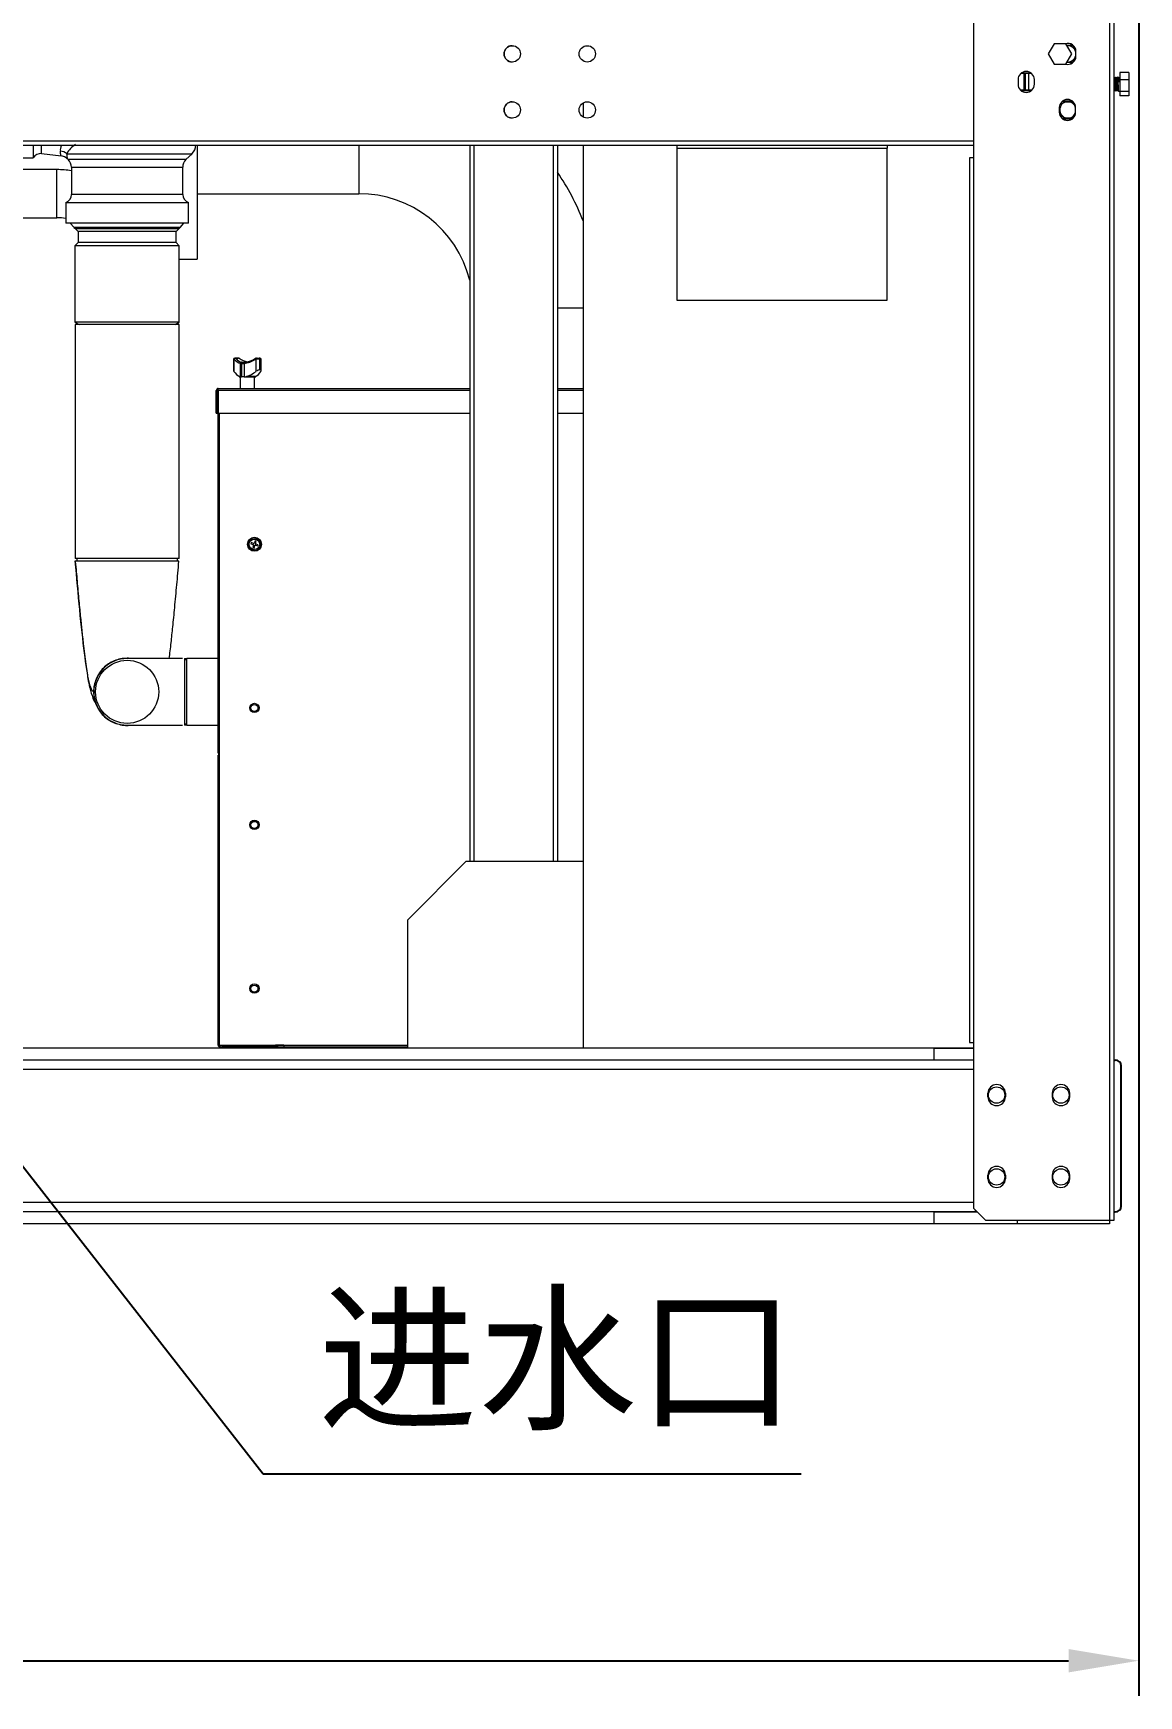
# Model space of a CAD drawing. Header units: millimetres. Extents: x 113490 to 142599, y -20467 to 115.
# Drawn here: x 138410 to 139355, y -8733 to -7311 of the extents above; entities that cross this region are included whole.
import ezdxf

# ---------------------------------------------------------------- set-up
doc = ezdxf.new("R2010")
doc.units = ezdxf.units.MM
doc.layers.add('DV2_0', color=7, linetype='Continuous')
doc.styles.get("Standard").update_dxf_attribs({"font": 'msyh.ttf'})
doc.dimstyles.new('ISO-25', dxfattribs={"dimtxt": 2.5, "dimasz": 2.5, "dimexe": 1.25, "dimexo": 0.625, "dimtad": 1, "dimtxsty": 'Standard', "dimcen": 2.5, "dimadec": 0, "dimazin": 0, "dimtfac": 1, "dimtmove": 0, "dimatfit": 3, "dimfxl": 1, "dimarcsym": 0})

# ---------------------------------------------------------------- blocks, each defined once
blk = doc.blocks.new('*D16')
at = {"color": 0, "lineweight": -2}
for p, q in [((137075, -7126.9), (137075, -8732.8)), ((139355, -7126.9), (139355, -8732.8)), ((137135, -8702.8), (139295, -8702.8))]:
    blk.add_line(p, q, dxfattribs=at)
at = {"color": 0}
for points in [[(137135, -8692.8), (137135, -8712.8), (137075, -8702.8)], [(139295, -8692.8), (139295, -8712.8), (139355, -8702.8)]]:
    blk.add_solid(points, dxfattribs=at)
at = {"layer": 'Defpoints', "color": 0}
for p in [(137075, -7125.9), (139355, -7125.9), (139355, -8702.8)]:
    blk.add_point(p, dxfattribs=at)
at = {"color": 0, "insert": (138215, -8656.9), "char_height": 50, "attachment_point": 5}
blk.add_mtext('2270', dxfattribs=at)

msp = doc.modelspace()

# ---------------------------------------------------------------- linework, layer by layer
for p, q in [((139334, -8189), (139335, -8189)), ((139340, -8314), (139340, -8194)), ((139334, -8319), (139335, -8319))]:
    msp.add_line(p, q)
for centre, start, end in [((139335, -8194), 0, 90), ((139335, -8314), 270, 0)]:
    msp.add_arc(centre, 5, start, end)
at = {"layer": 'DV2_0', "color": 7, "linetype": 'Continuous', "lineweight": 20}
for p, q in [((139330.4, -8326), (139330.4, -6153)), ((137216, -7402.8), (139214, -7402.8)), ((138416.7, -7413.7), (138416.7, -7406.4)), ((138688, -7406.4), (138688, -7448)), ((138786.6, -7406.4), (138786.6, -8019)), ((138854.4, -7406.4), (138854.4, -8019)), ((138438.4, -7413.8), (138545.5, -7413.8)), ((139214, -8174), (139214, -7417.4)), ((138430, -7468.6), (138430, -7427.3)), ((138442.4, -7425.3), (138537.6, -7425.3)), ((138537.6, -7448.8), (138442.4, -7448.8)), ((138535.4, -7476.8), (138444.6, -7476.8)), ((138534.2, -7478.1), (138445.8, -7478.1)), ((138880, -7546), (138858, -7546)), ((138581.1, -7589.6), (138581.3, -7589.6)), ((138581.3, -7589.6), (138581.3, -7599.9)), ((138581.7, -7589.6), (138581.3, -7589.6)), ((138585.7, -7588.8), (138582.9, -7588.8)), ((138587.7, -7593.2), (138587.7, -7604.6)), ((138588, -7604.6), (138588, -7593.2)), ((138600.4, -7589.6), (138599.9, -7589.6)), ((138600.4, -7599.9), (138600.4, -7589.6)), ((138603.4, -7589.6), (138600.4, -7589.6)), ((138604.6, -7589.6), (138603.4, -7589.6)), ((138783, -7616.3), (138567.9, -7616.3)), ((138880, -7616.3), (138858, -7616.3)), ((138623.9, -8176.2), (138730, -8176.2)), ((139214, -8197), (137216, -8197)), ((139214, -8311), (137216, -8311))]:
    msp.add_line(p, q, dxfattribs=at)
at = {"layer": 'DV2_0', "color": 7, "linetype": 'Continuous', "lineweight": 15}
for p, q in [((139334, -8326), (139334, -6153)), ((139214, -7417.4), (139214, -7287.4)), ((139282.7, -7319.7), (139277.7, -7328.4)), ((139292.8, -7319.7), (139282.7, -7319.7)), ((139297.8, -7328.4), (139292.8, -7319.7)), ((139293.4, -7320.9), (139296.3, -7320.9)), ((139297.3, -7321.4), (139293.7, -7321.4)), ((139277.7, -7328.4), (139282.7, -7337.1)), ((139282.7, -7337.1), (139292.8, -7337.1)), ((139292.8, -7337.1), (139297.8, -7328.4)), ((139296.3, -7335.9), (139293.4, -7335.9)), ((139293.7, -7335.4), (139297.3, -7335.4)), ((139301.3, -7330.4), (139301.3, -7326.4)), ((139251.8, -7350.4), (139251.8, -7354.4)), ((139263.6, -7345.3), (139254.1, -7345.3)), ((139263, -7344.8), (139254.7, -7344.8)), ((139257, -7359.3), (139257, -7345.3)), ((139258, -7345.3), (139258, -7359.3)), ((139261, -7359.3), (139261, -7345.3)), ((139265.8, -7354.4), (139265.8, -7350.4)), ((139334.2, -7348.4), (139334.1, -7348.4)), ((139335.2, -7348.4), (139334.7, -7349.2)), ((139335.2, -7348.4), (139335.2, -7348.4)), ((139336.2, -7348.4), (139335.7, -7349.2)), ((139336.3, -7348.4), (139336.2, -7348.4)), ((139336.8, -7349.2), (139336.3, -7348.4)), ((139337.3, -7348.4), (139337.3, -7348.4)), ((139338.3, -7348.4), (139337.8, -7349.2)), ((139339, -7344.4), (139339, -7350.5)), ((139346.5, -7344.4), (139339, -7344.4)), ((139339, -7350.5), (139339, -7360.5)), ((139346.5, -7350.5), (139339, -7350.5)), ((139346.5, -7344.4), (139346.5, -7350.5)), ((139346.5, -7350.5), (139346.5, -7360.5)), ((139253.8, -7359.3), (139263.9, -7359.3)), ((139254.3, -7359.8), (139263.3, -7359.8)), ((139334.7, -7360.4), (139334.7, -7360.4)), ((139335.7, -7360.4), (139335.8, -7360.4)), ((139336.8, -7360.4), (139336.8, -7360.4)), ((139337.3, -7359.5), (139337.8, -7360.4)), ((139337.5, -7352.1), (139338.5, -7352.1)), ((139337.8, -7360.4), (139339, -7360.4)), ((139339, -7360.5), (139339, -7364.3)), ((139346.5, -7360.5), (139339, -7360.5)), ((139346.5, -7364.3), (139339, -7364.3)), ((139346.5, -7360.5), (139346.5, -7364.3)), ((138880, -7370.3), (138880, -7382.4)), ((139287.1, -7374.4), (139287.1, -7378.4)), ((139296.3, -7368.9), (139291.3, -7368.9)), ((139291.3, -7369.4), (139297.3, -7369.4)), ((139301.1, -7378.4), (139301.1, -7374.4)), ((139297.3, -7383.4), (139291.3, -7383.4)), ((139291.3, -7383.9), (139296.3, -7383.9)), ((137216, -7406.4), (139214, -7406.4)), ((138409.7, -7406.4), (138409.7, -7417.4)), ((138550, -7406.4), (138550, -7504)), ((138783, -7406.4), (138783, -8019)), ((138858, -7406.4), (138858, -8019)), ((138880, -7406.4), (138880, -8179)), ((138960, -7406.4), (138960, -7409)), ((139140, -7406.4), (139140, -7409)), ((138392, -7417.4), (138409.7, -7417.4)), ((138416.7, -7413.7), (138433.5, -7415.6)), ((138540.3, -7418.8), (138439.7, -7418.8)), ((138540.3, -7418.8), (138545.5, -7413.8)), ((138960, -7409), (138960, -7539)), ((138960, -7409), (139140, -7409)), ((139140, -7539), (139140, -7409)), ((139210.4, -7417.4), (139210.4, -8174)), ((139214, -7417.4), (139210.4, -7417.4)), ((138430, -7427.3), (138390, -7427.3)), ((138442.4, -7425.3), (138442.4, -7448.8)), ((138537.6, -7448.8), (138537.6, -7425.3)), ((138550, -7448), (138688, -7448)), ((138437.5, -7455.5), (138542.5, -7455.5)), ((138437.5, -7455.5), (138437.5, -7473.3)), ((138542.5, -7473.3), (138542.5, -7455.5)), ((138390, -7468.6), (138430, -7468.6)), ((138542.5, -7473.3), (138437.5, -7473.3)), ((138441.4, -7473.3), (138444.6, -7476.8)), ((138445.8, -7478.1), (138448.1, -7480.4)), ((138531.9, -7480.4), (138534.2, -7478.1)), ((138535.4, -7476.8), (138538.6, -7473.3)), ((138448.1, -7489.7), (138445.4, -7492.5)), ((138534.6, -7492.5), (138445.4, -7492.5)), ((138445.4, -7492.5), (138445.4, -7558)), ((138531.9, -7480.4), (138448.1, -7480.4)), ((138448.1, -7480.4), (138448.1, -7489.7)), ((138531.9, -7489.7), (138448.1, -7489.7)), ((138531.9, -7489.7), (138531.9, -7480.4)), ((138534.6, -7492.5), (138531.9, -7489.7)), ((138534.6, -7558), (138534.6, -7492.5)), ((138534.6, -7504), (138550, -7504)), ((138960, -7539), (139140, -7539)), ((138534.6, -7558), (138445.4, -7558)), ((138445.4, -7558), (138448.9, -7560)), ((138534.5, -7560), (138445.5, -7560)), ((138445.5, -7560), (138445.5, -7760.1)), ((138448.9, -7560), (138445.5, -7560)), ((138531.1, -7560), (138534.6, -7558)), ((138534.5, -7560), (138531.1, -7560)), ((138534.5, -7760.1), (138534.5, -7560)), ((138581.1, -7589.6), (138581.1, -7599.4)), ((138582.2, -7588.6), (138582.1, -7588.6)), ((138582.2, -7588.6), (138582.1, -7588.6)), ((138582.2, -7588.6), (138582.5, -7588.6)), ((138582.5, -7588.6), (138585, -7588.6)), ((138586.8, -7593.1), (138586.8, -7604.6)), ((138586.8, -7593.1), (138586.8, -7593.1)), ((138590.1, -7593.1), (138590.1, -7604.6)), ((138590.1, -7593.1), (138590.1, -7593.1)), ((138600.6, -7588.6), (138601.1, -7588.6)), ((138601.1, -7588.6), (138602.9, -7588.6)), ((138601.1, -7588.6), (138602.9, -7588.6)), ((138602.9, -7588.6), (138603.6, -7588.6)), ((138602.9, -7588.6), (138603.6, -7588.6)), ((138603.4, -7598.7), (138603.4, -7589.6)), ((138604.6, -7599.4), (138604.6, -7589.6)), ((138585.7, -7604.6), (138585.7, -7604.1)), ((138585.7, -7604.6), (138586.8, -7604.6)), ((138587.7, -7604.6), (138586.8, -7604.6)), ((138586.8, -7604.6), (138586.8, -7614.6)), ((138587.7, -7604.6), (138587.8, -7604.6)), ((138587.8, -7604.6), (138588, -7604.6)), ((138590.1, -7604.6), (138588, -7604.6)), ((138590.1, -7604.6), (138592.2, -7604.6)), ((138592.2, -7604.6), (138592.2, -7604.1)), ((138592.2, -7604.1), (138600, -7604.1)), ((138592.2, -7604.6), (138596.1, -7604.6)), ((138596.1, -7604.6), (138600, -7604.6)), ((138598.8, -7614.6), (138598.8, -7604.6)), ((138600, -7604.1), (138600, -7604.6)), ((138566.2, -7635.7), (138566.2, -7616.3)), ((138567.3, -7635.7), (138567.3, -7616.3)), ((138567.8, -7926.2), (138567.8, -7617.4)), ((138567.9, -7614.6), (138783, -7614.6)), ((138567.9, -7616.3), (138567.9, -7614.6)), ((138567.9, -7616.3), (138567.9, -7635.7)), ((138858, -7614.6), (138880, -7614.6)), ((138566.2, -7635.7), (138567.3, -7635.7)), ((138567.9, -7635.7), (138783, -7635.7)), ((138568.9, -8176.2), (138568.9, -7635.7)), ((138858, -7635.7), (138880, -7635.7)), ((138593.4, -7746.1), (138593.9, -7745.7)), ((138593.6, -7746.7), (138593.4, -7746.1)), ((138593.6, -7746.7), (138594.5, -7751.1)), ((138597.2, -7742.7), (138593.9, -7745.7)), ((138596.1, -7746.4), (138595.8, -7747.4)), ((138595.8, -7747.4), (138597.8, -7748)), ((138598.1, -7747.1), (138596.1, -7746.4)), ((138597.2, -7742.7), (138597.7, -7742.2)), ((138598.1, -7748.7), (138597.5, -7750.7)), ((138597.7, -7742.2), (138598.3, -7742.4)), ((138602.6, -7743.8), (138598.3, -7742.4)), ((138598.5, -7751), (138599.1, -7749)), ((138599.4, -7744.8), (138598.8, -7746.8)), ((138600.4, -7745.1), (138599.4, -7744.8)), ((138599.7, -7747.1), (138600.4, -7745.1)), ((138599.7, -7748.7), (138601.7, -7749.3)), ((138602, -7748.3), (138600, -7747.7)), ((138601.7, -7749.3), (138602, -7748.3)), ((138602.6, -7743.8), (138603.2, -7744)), ((138603.2, -7744), (138603.4, -7744.6)), ((138604.3, -7749), (138603.4, -7744.6)), ((138604.4, -7749.6), (138603.9, -7750.1)), ((138604.3, -7749), (138604.4, -7749.6)), ((138534.5, -7760.1), (138445.5, -7760.1)), ((138445.7, -7762.1), (138534.3, -7762.1)), ((138447, -7760.1), (138447, -7762.1)), ((138533, -7762.1), (138533, -7760.1)), ((138594.6, -7751.7), (138594.5, -7751.1)), ((138595.3, -7751.9), (138594.6, -7751.7)), ((138595.3, -7751.9), (138599.5, -7753.3)), ((138597.5, -7750.7), (138598.5, -7751)), ((138600.1, -7753.5), (138599.5, -7753.3)), ((138600.6, -7753.1), (138600.1, -7753.5)), ((138600.6, -7753.1), (138603.9, -7750.1)), ((138537.3, -7845.6), (138490.1, -7845.6)), ((138537.3, -7845.6), (138525.9, -7845.6)), ((138539, -7845.6), (138539, -7902.6)), ((138539, -7845.6), (138541, -7845.6)), ((138541, -7846.6), (138539, -7846.6)), ((138541, -7902.6), (138541, -7845.6)), ((138567.8, -7845.6), (138541, -7845.6)), ((138490.1, -7902.6), (138537.3, -7902.6)), ((138490.1, -7902.6), (138537.3, -7902.6)), ((138539, -7901.6), (138541, -7901.6)), ((138541, -7902.6), (138539, -7902.6)), ((138541, -7902.6), (138567.8, -7902.6)), ((138567.8, -7926.2), (138568.9, -7926.2)), ((138567.8, -8176.2), (138567.8, -7928.3)), ((138567.8, -7928.3), (138568.9, -7928.3)), ((138780, -8019), (138730, -8069)), ((138780, -8019), (138880, -8019)), ((138730, -8179), (138730, -8069)), ((138567.8, -8176.2), (138568.9, -8176.2)), ((138568.9, -8176.2), (138623.9, -8176.2)), ((138570.9, -8176.2), (138570.9, -8176.5)), ((138570.9, -8176.5), (138618.9, -8176.5)), ((138574.9, -8176.2), (138574.9, -8176.5)), ((138586.9, -8176.5), (138586.9, -8176.2)), ((138587.9, -8176.2), (138587.9, -8176.5)), ((138599.9, -8176.5), (138599.9, -8176.2)), ((138600.9, -8176.2), (138600.9, -8176.5)), ((138612.9, -8176.5), (138612.9, -8176.2)), ((138623.9, -8176.4), (138616.9, -8176.4)), ((138616.9, -8176.5), (138616.9, -8176.4)), ((138618.9, -8177.9), (138618.9, -8176.5)), ((138623.9, -8176.2), (138623.9, -8177.9)), ((139210.4, -8174), (139214, -8174)), ((139214, -8316), (139214, -8174)), ((139214, -8179), (137216, -8179)), ((139214, -8189), (137216, -8189)), ((138570.6, -8177.9), (138569.5, -8177.9)), ((138730, -8177.9), (138570.6, -8177.9)), ((138570.6, -8177.9), (138570.6, -8179)), ((138623.9, -8177.9), (138730, -8177.9)), ((139180, -8179), (139214, -8179)), ((139180, -8189), (139180, -8179)), ((139214, -8189), (139180, -8189)), ((139226, -8220.5), (139226, -8217.5)), ((139241, -8217.5), (139241, -8220.5)), ((139281, -8217.5), (139281, -8220.5)), ((139296, -8220.5), (139296, -8217.5)), ((139226, -8290.5), (139226, -8287.5)), ((139241, -8287.5), (139241, -8290.5)), ((139281, -8287.5), (139281, -8290.5)), ((139296, -8290.5), (139296, -8287.5)), ((139224, -8326), (139214, -8316)), ((139215.5, -8319), (139215.5, -8317.5)), ((139251.5, -8329), (137178.5, -8329)), ((139217, -8319), (137213, -8319)), ((139180, -8329), (139180, -8319)), ((139180, -8319), (139217, -8319)), ((139330, -8329), (139180, -8329)), ((139217, -8319), (139215.5, -8319)), ((139224, -8326), (139330.4, -8326)), ((139251.5, -8329), (139251.5, -8326)), ((139330, -8326), (139330, -8329)), ((139330.4, -8326), (139334, -8326))]:
    msp.add_line(p, q, dxfattribs=at)
for centre, radius in [((138819.3, -7328.4), 7), ((138883.5, -7328.4), 7), ((138819.3, -7376.4), 7), ((138883.5, -7376.4), 7), ((138598.9, -7747.9), 6), ((138598.9, -7747.9), 4.5), ((138490, -7874.1), 27), ((138598.9, -7887.9), 4), ((138598.9, -7887.9), 3), ((138598.9, -7987.9), 4), ((138598.9, -7987.9), 3), ((138598.9, -8127.9), 4), ((138598.9, -8127.9), 3), ((139233.5, -8219), 7), ((139288.5, -8219), 7), ((139233.5, -8289), 7), ((139288.5, -8289), 7)]:
    msp.add_circle(centre, radius, dxfattribs=at)
for centre, radius, start, end in [((138819.3, -7328.4), 7, 90, 270), ((139294.3, -7326.4), 7, 0, 106.7342), ((139294.3, -7328.4), 7, 0, 94.7337), ((139296.3, -7328.4), 7.5, 66.0662, 90), ((139297.3, -7328.4), 7, 71.234, 90), ((139294.3, -7330.4), 7, 253.2658, 0), ((139294.3, -7328.4), 7, 265.2663, 0), ((139294.5, -7328.4), 7, 263.7085, 269.0425), ((139296.3, -7328.4), 7.5, 270, 293.9339), ((139297.3, -7328.4), 7, 270, 288.766), ((139258.8, -7350.4), 7, 0, 180), ((139258.8, -7354.4), 7, 180, 0), ((138819.3, -7376.4), 7, 90, 270), ((139294.1, -7374.4), 7, 0, 180), ((139294.1, -7378.4), 7, 180, 0), ((139294.3, -7376.4), 7, 13.7291, 346.2709), ((139294.5, -7376.4), 7, 156.4049, 269.1399), ((139291.3, -7376.4), 7, 90, 111.3097), ((139291.3, -7376.4), 7.5, 90, 103.8306), ((139296.3, -7376.4), 7.5, 68.8742, 90), ((139297.3, -7376.4), 7, 73.6317, 90), ((139291.3, -7376.4), 7, 248.6903, 270), ((139291.3, -7376.4), 7.5, 256.1694, 270), ((139296.3, -7376.4), 7.5, 270, 291.1258), ((139297.3, -7376.4), 7, 270, 286.3683), ((138537.8, -7405.9), 11, 314.3643, 357.734), ((138416, -7420.7), 7, 83.7, 152.5389), ((138432.1, -7425.5), 10, 45.7171, 83.6186), ((138433.4, -7425.3), 9, 0, 45.6357), ((138546.6, -7425.3), 9, 134.3643, 180), ((138430, -7508), 80.6, 81.1714, 90), ((138688, -7546), 206, 21.2466, 34.3829), ((138435.4, -7448.8), 7, 287.8871, 0), ((138544.6, -7448.8), 7, 180, 252.1129), ((138688, -7546), 98, 14.1943, 90), ((138430, -7508), 39.4, 78.9809, 90), ((138470.7, -7453.5), 35, 221.7029, 224.6909), ((138509.3, -7453.5), 35, 315.3091, 318.2971), ((138582.1, -7589.6), 1, 90, 180), ((138582.8, -7589.7), 1.11, 109.993, 175.4455), ((138581.8, -7591.1), 2.55, 64.959, 77.8741), ((138582.5, -7588.7), 0.0956, 95.7892, 149.667), ((138585, -7592.4), 3.83, 81.0261, 90.042), ((138585.3, -7588.9), 0.432, 9.0029, 35.3734), ((138585.3, -7588.9), 0.432, 9.0029, 35.3734), ((138587.9, -7593.1), 1.01, 88.416, 178.4779), ((138588.6, -7581.1), 11.1, 269.2383, 270.7617), ((138587.6, -7545.5), 46.7, 271.4929, 273.7447), ((138603.6, -7589.6), 1, 0, 90), ((138604, -7604.4), 5.74, 95.4301, 128.8299), ((138567.9, -7616.3), 1.7, 90, 180), ((138567.9, -7616.3), 0.6, 90, 180), ((138569.5, -7617.4), 1.7, 160.2501, 180), ((138598.9, -7747.9), 5.47, 156.1012, 168.0861), ((138598.9, -7747.9), 5.35, 171.1138, 213.0734), ((138598.9, -7747.9), 5.35, 111.1138, 153.0734), ((138598.9, -7747.9), 5.47, 96.1012, 108.0861), ((138597.7, -7748.5), 0.5, 342.0936, 72.0936), ((138598.3, -7746.6), 0.5, 252.0936, 342.0936), ((138598.9, -7747.9), 5.36, 51.1138, 93.0734), ((138599.6, -7749.1), 0.5, 72.0936, 162.0936), ((138600.2, -7747.2), 0.5, 162.0936, 252.0936), ((138598.9, -7747.9), 5.47, 36.1012, 48.0861), ((138598.9, -7747.9), 5.35, 351.1138, 33.0734), ((138598.9, -7747.9), 5.47, 336.1012, 348.0861), ((138598.9, -7747.9), 5.47, 216.1012, 228.0861), ((138598.9, -7747.9), 5.36, 231.1138, 273.0734), ((138598.9, -7747.9), 5.47, 276.1012, 288.0861), ((138598.9, -7747.9), 5.35, 291.1138, 333.0734), ((138569.5, -7926.2), 1.7, 180, 249.3327), ((138569.5, -8176.2), 1.7, 180, 270), ((138569.5, -8176.2), 0.6, 180, 214.363), ((138570.9, -8175.9), 2, 188.6269, 270), ((138570.9, -8175.9), 0.6, 210, 270), ((138570.6, -8179.6), 1.7, 90, 159.3327), ((139233.5, -8217.5), 7.5, 0, 180), ((139288.5, -8217.5), 7.5, 0, 180), ((139233.5, -8220.5), 7.5, 180, 0), ((139288.5, -8220.5), 7.5, 180, 0), ((139233.5, -8287.5), 7.5, 0, 180), ((139288.5, -8287.5), 7.5, 0, 180), ((139233.5, -8290.5), 7.5, 180, 0), ((139288.5, -8290.5), 7.5, 180, 0)]:
    msp.add_arc(centre, radius, start, end, dxfattribs=at)
at = {"layer": 'DV2_0', "color": 7, "linetype": 'Continuous', "lineweight": 20}
for centre, radius, start, end in [((138456.7, -7423.8), 20.9, 121.2872, 151.4354), ((138415.5, -7415), 17.7, 358.21, 10.509), ((138406.6, -7421.6), 32.7, 5.6784, 13.737), ((138587.8, -7581.8), 11.4, 269.2383, 270.7617), ((138586.7, -7527.1), 66.1, 271.1319, 272.9784)]:
    msp.add_arc(centre, radius, start, end, dxfattribs=at)
for centre, major_axis, ratio, start_param, end_param in [((138431.9, -7420.9), (9.88, 1.52), 0.92151, 0.720254, 1.319988), ((138582.2, -7589.6), (0, -1), 0.92615, 3.141593, 4.712389), ((138587.9, -7555), (0, -38.2), 0.384215, 5.842922, 6.210405), ((138588.8, -7555), (0, -37.2), 0.379837, 5.851461, 6.215574), ((138588.5, -7593.2), (-0.013, -1), 0.837147, 3.152722, 4.723518), ((138588.8, -7593.2), (0.013, -1), 0.837147, 3.130463, 4.70126), ((138599.9, -7591.1), (0, 1.5), 0.709673, 0, 0.431724), ((138600.6, -7589.6), (0, -1), 0.717426, 3.141593, 4.712389), ((138601.1, -7589.6), (0, -1), 0.717426, 3.141593, 4.712389)]:
    msp.add_ellipse(centre, major_axis=major_axis, ratio=ratio, start_param=start_param, end_param=end_param, dxfattribs=at)
at = {"layer": 'DV2_0', "color": 7, "linetype": 'Continuous', "lineweight": 15}
for centre, major_axis, ratio, start_param, end_param in [((138596.8, -7555), (0, -37.2), 0.714052, 5.851461, 6.132047), ((138588.1, -7555), (0, -38.2), 0.709673, 0.07278, 0.431724), ((138588.8, -7555), (0, -37.2), 0.714052, 0.067611, 0.431724), ((138600.2, -7589.7), (0.545, -0.839), 0.653686, 2.660334, 4.311058), ((138600.6, -7591.1), (0, -2.5), 0.644582, 3.141593, 3.573317), ((138588, -7569.3), (0, -35.3), 0.384215, 5.765186, 6.11244), ((138588, -7569.3), (0, -35.3), 0.709673, 0.170745, 0.518096), ((138597.7, -7569.3), (0, -35.3), 0.384215, 0.170745, 0.517999)]:
    msp.add_ellipse(centre, major_axis=major_axis, ratio=ratio, start_param=start_param, end_param=end_param, dxfattribs=at)
for points in [[(139334.1, -7348.4), (139334.1, -7348.4), (139334.1, -7348.5), (139334, -7348.5)], [(139334.7, -7349.2), (139334.5, -7349), (139334.4, -7348.7), (139334.2, -7348.4)], [(139335.7, -7349.2), (139335.6, -7349), (139335.4, -7348.7), (139335.2, -7348.4)], [(139337.3, -7348.4), (139337.1, -7348.7), (139336.9, -7348.9), (139336.8, -7349.2)], [(139337.8, -7349.3), (139337.7, -7349), (139337.5, -7348.7), (139337.3, -7348.4)], [(139334.1, -7359.5), (139334.3, -7359.8), (139334.5, -7360.1), (139334.6, -7360.4)], [(139335.2, -7359.5), (139335.4, -7359.8), (139335.5, -7360.1), (139335.7, -7360.4)], [(139336.2, -7359.5), (139336.4, -7359.8), (139336.6, -7360.1), (139336.7, -7360.4)]]:
    msp.add_open_spline(points, degree=3, dxfattribs=at)
for points, weights, knots in [([(139334.7, -7360.4), (139334.6, -7360.4), (139334.5, -7358), (139334.4, -7355.3), (139334.3, -7352.1), (139334.2, -7348.9), (139334.2, -7348.4), (139334.1, -7348.4), (139334.1, -7348.4)], [0.969774072256, 0.883388666633, 1, 0.866025403784, 1, 0.866025403784, 1, 0.982636737152, 0.969774072256], [0.09804775, 0.09804775, 0.09804775, 0.10190415, 0.10190415, 0.10633477, 0.10633477, 0.11076538, 0.11076538, 0.1113396, 0.1113396, 0.1113396]), ([(139334.7, -7360.4), (139334.6, -7360.4), (139334.6, -7358), (139334.5, -7355.3), (139334.4, -7352.1), (139334.3, -7348.9), (139334.2, -7348.4), (139334.2, -7348.4), (139334.2, -7348.4)], [0.969774072256, 0.883388666633, 1, 0.866025403784, 1, 0.866025403784, 1, 0.982636737152, 0.969774072256], [0.07331637, 0.07331637, 0.07331637, 0.07727273, 0.07727273, 0.08181818, 0.08181818, 0.08636364, 0.08636364, 0.08695273, 0.08695273, 0.08695273]), ([(139335.7, -7360.4), (139335.6, -7360.4), (139335.6, -7358), (139335.5, -7355.3), (139335.4, -7352.1), (139335.3, -7348.9), (139335.2, -7348.4), (139335.2, -7348.4), (139335.2, -7348.4)], [0.969774072256, 0.883388666633, 1, 0.866025403784, 1, 0.866025403784, 1, 0.982636737152, 0.969774072256], [0.07146406, 0.07146406, 0.07146406, 0.07532046, 0.07532046, 0.07975108, 0.07975108, 0.08418169, 0.08418169, 0.08475591, 0.08475591, 0.08475591]), ([(139335.8, -7360.4), (139335.7, -7360.4), (139335.6, -7358), (139335.5, -7355.3), (139335.4, -7352.1), (139335.3, -7348.9), (139335.3, -7348.4), (139335.2, -7348.4), (139335.2, -7348.4)], [0.969774072256, 0.883388666633, 1, 0.866025403784, 1, 0.866025403784, 1, 0.982636737152, 0.969774072256], [0.04604364, 0.04604364, 0.04604364, 0.05, 0.05, 0.05454545, 0.05454545, 0.05909091, 0.05909091, 0.05968001, 0.05968001, 0.05968001]), ([(139336.8, -7360.4), (139336.7, -7360.4), (139336.6, -7358), (139336.5, -7355.3), (139336.4, -7352.1), (139336.3, -7348.9), (139336.3, -7348.4), (139336.2, -7348.4), (139336.2, -7348.4)], [0.969774072256, 0.883388666633, 1, 0.866025403784, 1, 0.866025403784, 1, 0.982636737152, 0.969774072256], [0.04488037, 0.04488037, 0.04488037, 0.04873677, 0.04873677, 0.05316738, 0.05316738, 0.057598, 0.057598, 0.05817221, 0.05817221, 0.05817221]), ([(139336.8, -7360.4), (139336.7, -7360.4), (139336.7, -7358), (139336.6, -7355.3), (139336.5, -7352.1), (139336.4, -7348.9), (139336.3, -7348.4), (139336.3, -7348.4), (139336.3, -7348.4)], [0.969774072256, 0.883388666633, 1, 0.866025403784, 1, 0.866025403784, 1, 0.982636737152, 0.969774072256], [0.01877091, 0.01877091, 0.01877091, 0.02272727, 0.02272727, 0.02727273, 0.02727273, 0.03181818, 0.03181818, 0.03240728, 0.03240728, 0.03240728]), ([(139337.8, -7360.4), (139337.7, -7360.4), (139337.7, -7358), (139337.6, -7355.3), (139337.5, -7352.1), (139337.4, -7348.9), (139337.3, -7348.4), (139337.3, -7348.4), (139337.3, -7348.4)], [0.969774072256, 0.883388666633, 1, 0.866025403784, 1, 0.866025403784, 1, 0.982636737152, 0.969774072256], [0.01829667, 0.01829667, 0.01829667, 0.02215308, 0.02215308, 0.02658369, 0.02658369, 0.03101431, 0.03101431, 0.03158852, 0.03158852, 0.03158852]), ([(139337.5, -7352.1), (139337.4, -7348.9), (139337.4, -7348.4), (139337.3, -7348.4), (139337.3, -7348.4)], [1, 0.866025403784, 1, 0.982636737152, 0.969774072256], [0, 0, 0, 0.004545455, 0.004545455, 0.005134551, 0.005134551, 0.005134551]), ([(139338.5, -7352.1), (139338.4, -7348.9), (139338.4, -7348.4), (139338.3, -7348.4), (139338.3, -7348.4)], [1, 0.866025403784, 1, 0.979722912342, 0.965583708963], [0, 0, 0, 0.004430615, 0.004430615, 0.00510119, 0.00510119, 0.00510119])]:
    msp.add_rational_spline(points, weights, degree=2, knots=knots, dxfattribs=at)
at = {"layer": 'DV2_0', "color": 7, "linetype": 'Continuous', "lineweight": 20}
msp.add_open_spline([(138433.9, -7406.4), (138433, -7408.4), (138432.7, -7410.3), (138433, -7411.7)], degree=3, dxfattribs=at)
for points, knots in [([(138587.7, -7593.2), (138587.4, -7593.2), (138587.2, -7593.2), (138587, -7593.2), (138586.9, -7593.2), (138586.9, -7593.2), (138586.8, -7593.1), (138586.8, -7593.1)], [0, 0, 0, 0, 0.5, 0.5, 0.75, 0.75, 1, 1, 1, 1]), ([(138587.9, -7592.1), (138587.9, -7592.1), (138587.9, -7592.1), (138587.9, -7592.2), (138588, -7592.2), (138588.1, -7592.2), (138588.3, -7592.2), (138588.5, -7592.2)], [0, 0, 0, 0, 0.25, 0.25, 0.5, 0.5, 1, 1, 1, 1]), ([(138461.3, -7874.1), (138460, -7873.9), (138458.8, -7870.9), (138456.2, -7859.7), (138454.8, -7851.3), (138452.2, -7830.2), (138450.8, -7817.5), (138448.2, -7790.6), (138447, -7776.4), (138445.7, -7762.1)], [0, 0, 0, 0, 0.244289, 0.244289, 0.5, 0.5, 0.755711, 0.755711, 1, 1, 1, 1])]:
    msp.add_open_spline(points, degree=3, knots=knots, dxfattribs=at)
at = {"layer": 'DV2_0', "color": 7, "linetype": 'Continuous', "lineweight": 15}
for points, knots in [([(138590.6, -7592.1), (138590.6, -7592.1), (138590.5, -7592.1), (138590.3, -7592.2), (138590.3, -7592.3), (138590.2, -7592.5), (138590.1, -7592.6), (138590.1, -7592.8), (138590.1, -7593), (138590.1, -7593.1)], [0, 0, 0, 0, 0.25, 0.25, 0.5, 0.5, 0.75, 0.75, 1, 1, 1, 1]), ([(138603.4, -7589.6), (138603.4, -7589.3), (138603.4, -7589), (138603.2, -7588.7), (138603.1, -7588.6), (138602.9, -7588.6)], [0, 0, 0, 0, 0.5, 0.5, 1, 1, 1, 1]), ([(138581.1, -7599.4), (138581.1, -7599.4), (138581.1, -7599.5), (138581.1, -7599.6), (138581.2, -7599.8), (138581.3, -7599.9)], [0.7041959, 0.7041959, 0.7041959, 0.7041959, 0.75, 0.75, 1, 1, 1, 1]), ([(138604.4, -7599.9), (138604.4, -7599.9), (138604.5, -7599.8), (138604.5, -7599.6), (138604.6, -7599.6), (138604.6, -7599.4), (138604.6, -7599.2), (138604.5, -7599), (138604.4, -7599), (138604.3, -7598.9), (138604.2, -7598.8), (138603.9, -7598.7), (138603.7, -7598.7), (138603.4, -7598.7)], [0, 0, 0, 0, 0.125, 0.125, 0.25, 0.25, 0.5, 0.5, 0.625, 0.625, 0.75, 0.75, 1, 1, 1, 1]), ([(138445.7, -7762.7), (138446.3, -7768.9), (138447.2, -7779.4), (138448.7, -7795.9), (138450.1, -7810.2), (138451.4, -7823), (138452.6, -7834.2), (138453.8, -7844), (138454.9, -7852.4), (138456, -7859.8), (138457, -7866.2), (138458.9, -7874.8), (138461.4, -7881.1), (138463, -7884), (138463.2, -7884.3)], [0, 0, 0, 0, 0.0460284, 0.092816, 0.1343592, 0.1705718, 0.2104335, 0.2436103, 0.2759046, 0.3074806, 0.3384107, 0.3708561, 0.3984239, 0.4018746, 0.4018746, 0.4018746, 0.4018746]), ([(138526, -7845.6), (138526.6, -7841.4), (138527.6, -7832.7), (138529.1, -7818), (138530.8, -7801.6), (138532.5, -7782.2), (138533.7, -7769.6), (138534.3, -7762.2)], [0.7491447, 0.7491447, 0.7491447, 0.7491447, 0.7975212, 0.8408319, 0.8898535, 0.9444702, 1, 1, 1, 1]), ([(138491.2, -7845.4), (138490.8, -7845.4), (138490.4, -7845.4), (138488.1, -7845.4), (138486.2, -7845.6), (138482.6, -7846.3), (138480.7, -7846.8), (138477.3, -7848.3), (138475.6, -7849.2), (138472.5, -7851.3), (138471, -7852.5), (138468.4, -7855.1), (138467.2, -7856.6), (138465.1, -7859.7), (138464.2, -7861.4), (138462.1, -7866.6), (138461.3, -7870.3), (138461.3, -7874.1)], [0.7430543, 0.7430543, 0.7430543, 0.7430543, 0.75, 0.75, 0.78125, 0.78125, 0.8125, 0.8125, 0.84375, 0.84375, 0.875, 0.875, 0.90625, 0.90625, 0.9375, 0.9375, 1, 1, 1, 1]), ([(138490, -7845.6), (138488.1, -7845.6), (138486.3, -7845.8), (138482.6, -7846.5), (138480.8, -7847.1), (138477.4, -7848.5), (138475.8, -7849.4), (138472.6, -7851.5), (138471.2, -7852.7), (138468.6, -7855.3), (138467.4, -7856.7), (138465.3, -7859.9), (138464.4, -7861.5), (138463, -7864.9), (138462.4, -7866.7), (138461.7, -7870.4), (138461.5, -7872.3), (138461.5, -7876), (138461.7, -7877.9), (138462.4, -7881.5), (138463, -7883.3), (138464.4, -7886.7), (138465.3, -7888.4), (138467.4, -7891.5), (138468.5, -7892.9), (138471.2, -7895.6), (138472.6, -7896.8), (138475.7, -7898.8), (138477.4, -7899.7), (138480.8, -7901.2), (138482.6, -7901.7), (138486.3, -7902.4), (138488.2, -7902.6), (138490, -7902.6)], [0, 0, 0, 0, 0.0625, 0.0625, 0.125, 0.125, 0.1875, 0.1875, 0.25, 0.25, 0.3125, 0.3125, 0.375, 0.375, 0.4375, 0.4375, 0.5, 0.5, 0.5625, 0.5625, 0.625, 0.625, 0.6875, 0.6875, 0.75, 0.75, 0.8125, 0.8125, 0.875, 0.875, 0.9375, 0.9375, 1, 1, 1, 1]), ([(138461.3, -7874.1), (138461.3, -7876), (138461.5, -7877.9), (138462.2, -7881.5), (138462.8, -7883.4), (138464.2, -7886.8), (138465.1, -7888.5), (138467.2, -7891.6), (138468.4, -7893.1), (138471.1, -7895.7), (138472.5, -7896.9), (138475.7, -7899), (138477.3, -7899.9), (138480.8, -7901.3), (138482.6, -7901.8), (138486.3, -7902.6), (138488.2, -7902.8), (138490.7, -7902.8), (138491.3, -7902.7), (138492, -7902.7)], [0, 0, 0, 0, 0.03125, 0.03125, 0.0625, 0.0625, 0.09375, 0.09375, 0.125, 0.125, 0.15625, 0.15625, 0.1875, 0.1875, 0.21875, 0.21875, 0.25, 0.25, 0.2609769, 0.2609769, 0.2609769, 0.2609769])]:
    msp.add_open_spline(points, degree=3, knots=knots, dxfattribs=at)

# ---------------------------------------------------------------- texts
at = {"color": 1, "insert": (138653.2, -8394.7), "char_height": 100, "attachment_point": 1}
msp.add_mtext('进水口', dxfattribs=at)

# ---------------------------------------------------------------- dimensions: what is measured, and where the dimension line sits
at = {"color": 1}
dim = msp.add_linear_dim(base=(139355, -8702.8), p1=(137075, -7125.9), p2=(139355, -7125.9), text='2270', dimstyle='ISO-25', override={"dimtxt": 50, "dimasz": 60, "dimexe": 30, "dimexo": 1, "dimgap": 20, "dimdec": 0}, dxfattribs=at)
dim.commit()
dim.dimension.update_dxf_attribs({"geometry": '*D16', "text_midpoint": (138215, -8656.9)})

# ---------------------------------------------------------------- leaders
at = {"color": 1, "annotation_type": 0, "has_hookline": 1, "hookline_direction": 0, "text_width": 380.1}
msp.add_leader([(138122.8, -7924), (138606.2, -8543), (138666.2, -8543)], dimstyle='ISO-25', override={"dimtxt": 50, "dimasz": 60, "dimexe": 30, "dimexo": 1, "dimgap": 20, "dimdec": 0}, dxfattribs=at)

doc.saveas('drawing.dxf')
